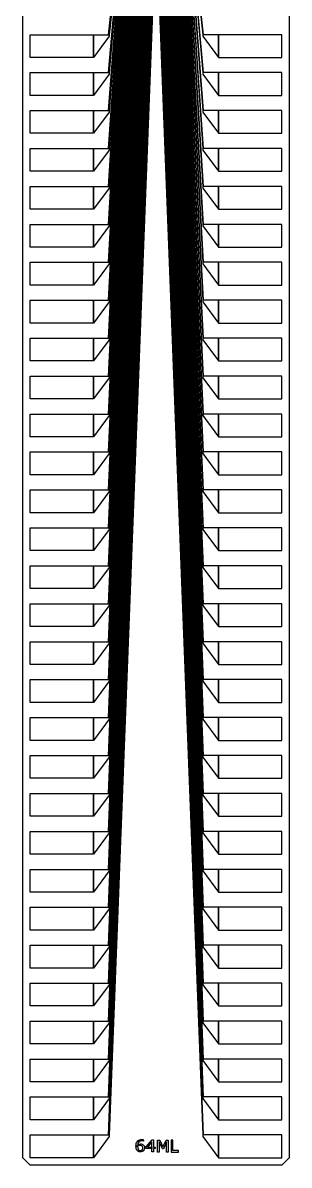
# Model space of a CAD drawing. Header units: inches. Extents: x 106592 to 209533, y 57057 to 74911.
# Drawn here: x 139156 to 139869, y 57077 to 60136 of the extents above; entities that cross this region are included whole.
import ezdxf

# ---------------------------------------------------------------- set-up
doc = ezdxf.new("R2010")
doc.units = ezdxf.units.IN
doc.header["$MEASUREMENT"] = 0
for name, color, linetype in [('metal', 221, 'Continuous'), ('nitride window', 40, 'Continuous'), ('profile', 140, 'Continuous')]:
    doc.layers.add(name, color=color, linetype=linetype)

msp = doc.modelspace()

# ---------------------------------------------------------------- linework, layer by layer
at = {"layer": 'metal'}
for points in [[(139478.2, 60397.1), (139479.8, 60397.1), (139387.5, 58173.7), (139385.4, 58173.7)], [(139387.5, 58275.3), (139385.4, 58275.3), (139475, 60397.1), (139476.6, 60397.1)], [(139471.8, 60397.1), (139473.4, 60397.1), (139387.5, 58376.9), (139385.4, 58376.9)], [(139387.5, 58478.5), (139385.4, 58478.5), (139468.6, 60397.1), (139470.2, 60397.1)], [(139387.5, 58580.1), (139385.4, 58580.1), (139465.4, 60397.1), (139467, 60397.1)], [(139462.2, 60397.1), (139463.8, 60397.1), (139387.5, 58681.7), (139385.4, 58681.7)], [(139481.4, 60397.1), (139483, 60397.1), (139387.5, 58072.1), (139385.4, 58072.1)], [(139484.6, 60397.1), (139486.2, 60397.1), (139387.5, 57970.5), (139385.4, 57970.5)], [(139510.2, 60397.1), (139511.8, 60397.1), (139387.5, 57157.7), (139385.4, 57157.7)], [(139507, 60397.1), (139508.6, 60397.1), (139387.5, 57259.3), (139385.4, 57259.3)], [(139487.8, 60397.1), (139489.4, 60397.1), (139387.5, 57868.9), (139385.4, 57868.9)], [(139387.5, 57767.3), (139385.4, 57767.3), (139491, 60397.1), (139492.6, 60397.1)], [(139387.5, 57665.7), (139385.4, 57665.7), (139494.2, 60397.1), (139495.8, 60397.1)], [(139497.4, 60397.1), (139499, 60397.1), (139387.5, 57564.1), (139385.4, 57564.1)], [(139387.5, 57462.5), (139385.4, 57462.5), (139500.6, 60397.1), (139502.2, 60397.1)], [(139503.8, 60397.1), (139505.4, 60397.1), (139387.5, 57360.9), (139385.4, 57360.9)], [(139452.6, 60397.1), (139454.2, 60397.1), (139387.5, 58986.6), (139385.4, 58986.6)], [(139387.5, 59088.2), (139385.4, 59088.2), (139449.4, 60397.1), (139451, 60397.1)], [(139446.2, 60397.1), (139447.8, 60397.1), (139387.5, 59189.8), (139385.4, 59189.8)], [(139387.5, 59291.4), (139385.4, 59291.4), (139443, 60397.1), (139444.6, 60397.1)], [(139387.5, 59393), (139385.4, 59393), (139439.8, 60397.1), (139441.4, 60397.1)], [(139436.6, 60397.1), (139438.2, 60397.1), (139387.5, 59494.6), (139385.4, 59494.6)], [(139455.8, 60397.1), (139457.4, 60397.1), (139387.5, 58885), (139385.4, 58885)], [(139459, 60397.1), (139460.6, 60397.1), (139387.5, 58783.3), (139385.4, 58783.3)], [(139433.4, 60397.1), (139435, 60397.1), (139387.5, 59596.2), (139385.4, 59596.2)], [(139430.2, 60397.1), (139431.8, 60397.1), (139387.5, 59697.8), (139385.4, 59697.8)], [(139387.5, 60104.2), (139385.4, 60104.2), (139417.4, 60397.1), (139419, 60397.1)], [(139420.6, 60397.1), (139422.2, 60397.1), (139387.5, 60002.6), (139385.4, 60002.6)], [(139387.5, 59901), (139385.4, 59901), (139423.8, 60397.1), (139425.4, 60397.1)], [(139427, 60397.1), (139428.6, 60397.1), (139387.5, 59799.4), (139385.4, 59799.4)], [(139515, 60397.1), (139513.4, 60397.1), (139637.8, 57157.7), (139639.9, 57157.7)], [(139518.2, 60397.1), (139516.6, 60397.1), (139637.8, 57259.3), (139639.9, 57259.3)], [(139521.4, 60397.1), (139519.8, 60397.1), (139637.8, 57360.9), (139639.9, 57360.9)], [(139637.8, 57462.5), (139639.9, 57462.5), (139524.6, 60397.1), (139523, 60397.1)], [(139527.8, 60397.1), (139526.2, 60397.1), (139637.8, 57564.1), (139639.9, 57564.1)], [(139637.8, 57665.7), (139639.9, 57665.7), (139531, 60397.1), (139529.4, 60397.1)], [(139637.8, 57767.3), (139639.9, 57767.3), (139534.2, 60397.1), (139532.6, 60397.1)], [(139537.4, 60397.1), (139535.8, 60397.1), (139637.8, 57868.9), (139639.9, 57868.9)], [(139540.6, 60397.1), (139539, 60397.1), (139637.8, 57970.5), (139639.9, 57970.5)], [(139543.8, 60397.1), (139542.2, 60397.1), (139637.8, 58072.1), (139639.9, 58072.1)], [(139547, 60397.1), (139545.4, 60397.1), (139637.8, 58173.7), (139639.9, 58173.7)], [(139637.8, 58275.3), (139639.9, 58275.3), (139550.2, 60397.1), (139548.6, 60397.1)], [(139553.4, 60397.1), (139551.8, 60397.1), (139637.8, 58376.9), (139639.9, 58376.9)], [(139637.8, 58478.5), (139639.9, 58478.5), (139556.6, 60397.1), (139555, 60397.1)], [(139637.8, 58580.1), (139639.9, 58580.1), (139559.8, 60397.1), (139558.2, 60397.1)], [(139563, 60397.1), (139561.4, 60397.1), (139637.8, 58681.7), (139639.9, 58681.7)], [(139566.2, 60397.1), (139564.6, 60397.1), (139637.8, 58783.3), (139639.9, 58783.3)], [(139569.4, 60397.1), (139567.8, 60397.1), (139637.8, 58885), (139639.9, 58885)], [(139572.6, 60397.1), (139571, 60397.1), (139637.8, 58986.6), (139639.9, 58986.6)], [(139637.8, 59088.2), (139639.9, 59088.2), (139575.8, 60397.1), (139574.2, 60397.1)], [(139579, 60397.1), (139577.4, 60397.1), (139637.8, 59189.8), (139639.9, 59189.8)], [(139637.8, 59291.4), (139639.9, 59291.4), (139582.2, 60397.1), (139580.6, 60397.1)], [(139637.8, 59393), (139639.9, 59393), (139585.4, 60397.1), (139583.8, 60397.1)], [(139588.6, 60397.1), (139587, 60397.1), (139637.8, 59494.6), (139639.9, 59494.6)], [(139591.8, 60397.1), (139590.2, 60397.1), (139637.8, 59596.2), (139639.9, 59596.2)], [(139595, 60397.1), (139593.4, 60397.1), (139637.8, 59697.8), (139639.9, 59697.8)], [(139598.2, 60397.1), (139596.6, 60397.1), (139637.8, 59799.4), (139639.9, 59799.4)], [(139637.8, 59901), (139639.9, 59901), (139601.4, 60397.1), (139599.8, 60397.1)], [(139604.6, 60397.1), (139603, 60397.1), (139637.8, 60002.6), (139639.9, 60002.6)], [(139637.8, 60104.2), (139639.9, 60104.2), (139607.8, 60397.1), (139606.2, 60397.1)], [(139175.8, 60104.2), (139345.2, 60104.2), (139345.2, 60043.2), (139175.8, 60043.2)], [(139345.2, 60043.2), (139345.2, 60104.2), (139387.5, 60104.2), (139387.5, 60100), (139345.2, 60043.2)], [(139680.1, 60043.2), (139680.1, 60104.2), (139637.8, 60104.2), (139637.8, 60100), (139680.1, 60043.2)], [(139849.5, 60104.2), (139680.1, 60104.2), (139680.1, 60043.2), (139849.5, 60043.2)], [(139175.8, 60002.6), (139345.2, 60002.6), (139345.2, 59941.6), (139175.8, 59941.6)], [(139345.2, 59941.6), (139345.2, 60002.6), (139387.5, 60002.6), (139387.5, 59998.4), (139345.2, 59941.6)], [(139680.1, 59941.6), (139680.1, 60002.6), (139637.8, 60002.6), (139637.8, 59998.4), (139680.1, 59941.6)], [(139849.5, 60002.6), (139680.1, 60002.6), (139680.1, 59941.6), (139849.5, 59941.6)], [(139175.8, 59901), (139345.2, 59901), (139345.2, 59840), (139175.8, 59840)], [(139345.2, 59840), (139345.2, 59901), (139387.5, 59901), (139387.5, 59896.8), (139345.2, 59840)], [(139680.1, 59840), (139680.1, 59901), (139637.8, 59901), (139637.8, 59896.8), (139680.1, 59840)], [(139849.5, 59901), (139680.1, 59901), (139680.1, 59840), (139849.5, 59840)], [(139175.8, 59799.4), (139345.2, 59799.4), (139345.2, 59738.4), (139175.8, 59738.4)], [(139345.2, 59738.4), (139345.2, 59799.4), (139387.5, 59799.4), (139387.5, 59795.2), (139345.2, 59738.4)], [(139680.1, 59738.4), (139680.1, 59799.4), (139637.8, 59799.4), (139637.8, 59795.2), (139680.1, 59738.4)], [(139849.5, 59799.4), (139680.1, 59799.4), (139680.1, 59738.4), (139849.5, 59738.4)], [(139175.8, 59697.8), (139345.2, 59697.8), (139345.2, 59636.8), (139175.8, 59636.8)], [(139345.2, 59636.8), (139345.2, 59697.8), (139387.5, 59697.8), (139387.5, 59693.5), (139345.2, 59636.8)], [(139680.1, 59636.8), (139680.1, 59697.8), (139637.8, 59697.8), (139637.8, 59693.5), (139680.1, 59636.8)], [(139849.5, 59697.8), (139680.1, 59697.8), (139680.1, 59636.8), (139849.5, 59636.8)], [(139175.8, 59596.2), (139345.2, 59596.2), (139345.2, 59535.2), (139175.8, 59535.2)], [(139345.2, 59535.2), (139345.2, 59596.2), (139387.5, 59596.2), (139387.5, 59591.9), (139345.2, 59535.2)], [(139680.1, 59535.2), (139680.1, 59596.2), (139637.8, 59596.2), (139637.8, 59591.9), (139680.1, 59535.2)], [(139849.5, 59596.2), (139680.1, 59596.2), (139680.1, 59535.2), (139849.5, 59535.2)], [(139175.8, 59494.6), (139345.2, 59494.6), (139345.2, 59433.6), (139175.8, 59433.6)], [(139345.2, 59433.6), (139345.2, 59494.6), (139387.5, 59494.6), (139387.5, 59490.3), (139345.2, 59433.6)], [(139680.1, 59433.6), (139680.1, 59494.6), (139637.8, 59494.6), (139637.8, 59490.3), (139680.1, 59433.6)], [(139849.5, 59494.6), (139680.1, 59494.6), (139680.1, 59433.6), (139849.5, 59433.6)], [(139175.8, 59393), (139345.2, 59393), (139345.2, 59332), (139175.8, 59332)], [(139345.2, 59332), (139345.2, 59393), (139387.5, 59393), (139387.5, 59388.7), (139345.2, 59332)], [(139680.1, 59332), (139680.1, 59393), (139637.8, 59393), (139637.8, 59388.7), (139680.1, 59332)], [(139849.5, 59393), (139680.1, 59393), (139680.1, 59332), (139849.5, 59332)], [(139175.8, 59291.4), (139345.2, 59291.4), (139345.2, 59230.4), (139175.8, 59230.4)], [(139345.2, 59230.4), (139345.2, 59291.4), (139387.5, 59291.4), (139387.5, 59287.1), (139345.2, 59230.4)], [(139680.1, 59230.4), (139680.1, 59291.4), (139637.8, 59291.4), (139637.8, 59287.1), (139680.1, 59230.4)], [(139849.5, 59291.4), (139680.1, 59291.4), (139680.1, 59230.4), (139849.5, 59230.4)], [(139175.8, 59189.8), (139345.2, 59189.8), (139345.2, 59128.8), (139175.8, 59128.8)], [(139345.2, 59128.8), (139345.2, 59189.8), (139387.5, 59189.8), (139387.5, 59185.5), (139345.2, 59128.8)], [(139680.1, 59128.8), (139680.1, 59189.8), (139637.8, 59189.8), (139637.8, 59185.5), (139680.1, 59128.8)], [(139849.5, 59189.8), (139680.1, 59189.8), (139680.1, 59128.8), (139849.5, 59128.8)], [(139175.8, 59088.2), (139345.2, 59088.2), (139345.2, 59027.2), (139175.8, 59027.2)], [(139345.2, 59027.2), (139345.2, 59088.2), (139387.5, 59088.2), (139387.5, 59083.9), (139345.2, 59027.2)], [(139680.1, 59027.2), (139680.1, 59088.2), (139637.8, 59088.2), (139637.8, 59083.9), (139680.1, 59027.2)], [(139849.5, 59088.2), (139680.1, 59088.2), (139680.1, 59027.2), (139849.5, 59027.2)], [(139175.8, 58986.6), (139345.2, 58986.6), (139345.2, 58925.6), (139175.8, 58925.6)], [(139345.2, 58925.6), (139345.2, 58986.6), (139387.5, 58986.6), (139387.5, 58982.3), (139345.2, 58925.6)], [(139680.1, 58925.6), (139680.1, 58986.6), (139637.8, 58986.6), (139637.8, 58982.3), (139680.1, 58925.6)], [(139849.5, 58986.6), (139680.1, 58986.6), (139680.1, 58925.6), (139849.5, 58925.6)], [(139175.8, 58885), (139345.2, 58885), (139345.2, 58824), (139175.8, 58824)], [(139345.2, 58824), (139345.2, 58885), (139387.5, 58885), (139387.5, 58880.7), (139345.2, 58824)], [(139680.1, 58824), (139680.1, 58885), (139637.8, 58885), (139637.8, 58880.7), (139680.1, 58824)], [(139849.5, 58885), (139680.1, 58885), (139680.1, 58824), (139849.5, 58824)], [(139175.8, 58783.3), (139345.2, 58783.3), (139345.2, 58722.4), (139175.8, 58722.4)], [(139345.2, 58722.4), (139345.2, 58783.3), (139387.5, 58783.3), (139387.5, 58779.1), (139345.2, 58722.4)], [(139680.1, 58722.4), (139680.1, 58783.3), (139637.8, 58783.3), (139637.8, 58779.1), (139680.1, 58722.4)], [(139849.5, 58783.3), (139680.1, 58783.3), (139680.1, 58722.4), (139849.5, 58722.4)], [(139175.8, 58681.7), (139345.2, 58681.7), (139345.2, 58620.8), (139175.8, 58620.8)], [(139345.2, 58620.8), (139345.2, 58681.7), (139387.5, 58681.7), (139387.5, 58677.5), (139345.2, 58620.8)], [(139680.1, 58620.8), (139680.1, 58681.7), (139637.8, 58681.7), (139637.8, 58677.5), (139680.1, 58620.8)], [(139849.5, 58681.7), (139680.1, 58681.7), (139680.1, 58620.8), (139849.5, 58620.8)], [(139175.8, 58580.1), (139345.2, 58580.1), (139345.2, 58519.2), (139175.8, 58519.2)], [(139345.2, 58519.2), (139345.2, 58580.1), (139387.5, 58580.1), (139387.5, 58575.9), (139345.2, 58519.2)], [(139680.1, 58519.2), (139680.1, 58580.1), (139637.8, 58580.1), (139637.8, 58575.9), (139680.1, 58519.2)], [(139849.5, 58580.1), (139680.1, 58580.1), (139680.1, 58519.2), (139849.5, 58519.2)], [(139175.8, 58478.5), (139345.2, 58478.5), (139345.2, 58417.6), (139175.8, 58417.6)], [(139345.2, 58417.6), (139345.2, 58478.5), (139387.5, 58478.5), (139387.5, 58474.3), (139345.2, 58417.6)], [(139680.1, 58417.6), (139680.1, 58478.5), (139637.8, 58478.5), (139637.8, 58474.3), (139680.1, 58417.6)], [(139849.5, 58478.5), (139680.1, 58478.5), (139680.1, 58417.6), (139849.5, 58417.6)], [(139175.8, 58376.9), (139345.2, 58376.9), (139345.2, 58316), (139175.8, 58316)], [(139345.2, 58316), (139345.2, 58376.9), (139387.5, 58376.9), (139387.5, 58372.7), (139345.2, 58316)], [(139680.1, 58316), (139680.1, 58376.9), (139637.8, 58376.9), (139637.8, 58372.7), (139680.1, 58316)], [(139849.5, 58376.9), (139680.1, 58376.9), (139680.1, 58316), (139849.5, 58316)], [(139175.8, 58275.3), (139345.2, 58275.3), (139345.2, 58214.4), (139175.8, 58214.4)], [(139345.2, 58214.4), (139345.2, 58275.3), (139387.5, 58275.3), (139387.5, 58271.1), (139345.2, 58214.4)], [(139680.1, 58214.4), (139680.1, 58275.3), (139637.8, 58275.3), (139637.8, 58271.1), (139680.1, 58214.4)], [(139849.5, 58275.3), (139680.1, 58275.3), (139680.1, 58214.4), (139849.5, 58214.4)], [(139175.8, 58173.7), (139345.2, 58173.7), (139345.2, 58112.8), (139175.8, 58112.8)], [(139345.2, 58112.8), (139345.2, 58173.7), (139387.5, 58173.7), (139387.5, 58169.5), (139345.2, 58112.8)], [(139680.1, 58112.8), (139680.1, 58173.7), (139637.8, 58173.7), (139637.8, 58169.5), (139680.1, 58112.8)], [(139849.5, 58173.7), (139680.1, 58173.7), (139680.1, 58112.8), (139849.5, 58112.8)], [(139175.8, 58072.1), (139345.2, 58072.1), (139345.2, 58011.2), (139175.8, 58011.2)], [(139345.2, 58011.2), (139345.2, 58072.1), (139387.5, 58072.1), (139387.5, 58067.9), (139345.2, 58011.2)], [(139680.1, 58011.2), (139680.1, 58072.1), (139637.8, 58072.1), (139637.8, 58067.9), (139680.1, 58011.2)], [(139849.5, 58072.1), (139680.1, 58072.1), (139680.1, 58011.2), (139849.5, 58011.2)], [(139175.8, 57970.5), (139345.2, 57970.5), (139345.2, 57909.6), (139175.8, 57909.6)], [(139345.2, 57909.6), (139345.2, 57970.5), (139387.5, 57970.5), (139387.5, 57966.3), (139345.2, 57909.6)], [(139680.1, 57909.6), (139680.1, 57970.5), (139637.8, 57970.5), (139637.8, 57966.3), (139680.1, 57909.6)], [(139849.5, 57970.5), (139680.1, 57970.5), (139680.1, 57909.6), (139849.5, 57909.6)], [(139175.8, 57868.9), (139345.2, 57868.9), (139345.2, 57807.9), (139175.8, 57807.9)], [(139345.2, 57807.9), (139345.2, 57868.9), (139387.5, 57868.9), (139387.5, 57864.7), (139345.2, 57807.9)], [(139680.1, 57807.9), (139680.1, 57868.9), (139637.8, 57868.9), (139637.8, 57864.7), (139680.1, 57807.9)], [(139849.5, 57868.9), (139680.1, 57868.9), (139680.1, 57807.9), (139849.5, 57807.9)], [(139175.8, 57767.3), (139345.2, 57767.3), (139345.2, 57706.3), (139175.8, 57706.3)], [(139345.2, 57706.3), (139345.2, 57767.3), (139387.5, 57767.3), (139387.5, 57763.1), (139345.2, 57706.3)], [(139680.1, 57706.3), (139680.1, 57767.3), (139637.8, 57767.3), (139637.8, 57763.1), (139680.1, 57706.3)], [(139849.5, 57767.3), (139680.1, 57767.3), (139680.1, 57706.3), (139849.5, 57706.3)], [(139175.8, 57665.7), (139345.2, 57665.7), (139345.2, 57604.7), (139175.8, 57604.7)], [(139345.2, 57604.7), (139345.2, 57665.7), (139387.5, 57665.7), (139387.5, 57661.5), (139345.2, 57604.7)], [(139680.1, 57604.7), (139680.1, 57665.7), (139637.8, 57665.7), (139637.8, 57661.5), (139680.1, 57604.7)], [(139849.5, 57665.7), (139680.1, 57665.7), (139680.1, 57604.7), (139849.5, 57604.7)], [(139175.8, 57564.1), (139345.2, 57564.1), (139345.2, 57503.1), (139175.8, 57503.1)], [(139345.2, 57503.1), (139345.2, 57564.1), (139387.5, 57564.1), (139387.5, 57559.9), (139345.2, 57503.1)], [(139680.1, 57503.1), (139680.1, 57564.1), (139637.8, 57564.1), (139637.8, 57559.9), (139680.1, 57503.1)], [(139849.5, 57564.1), (139680.1, 57564.1), (139680.1, 57503.1), (139849.5, 57503.1)], [(139175.8, 57462.5), (139345.2, 57462.5), (139345.2, 57401.5), (139175.8, 57401.5)], [(139345.2, 57401.5), (139345.2, 57462.5), (139387.5, 57462.5), (139387.5, 57458.3), (139345.2, 57401.5)], [(139680.1, 57401.5), (139680.1, 57462.5), (139637.8, 57462.5), (139637.8, 57458.3), (139680.1, 57401.5)], [(139849.5, 57462.5), (139680.1, 57462.5), (139680.1, 57401.5), (139849.5, 57401.5)], [(139175.8, 57360.9), (139345.2, 57360.9), (139345.2, 57299.9), (139175.8, 57299.9)], [(139345.2, 57299.9), (139345.2, 57360.9), (139387.5, 57360.9), (139387.5, 57356.7), (139345.2, 57299.9)], [(139680.1, 57299.9), (139680.1, 57360.9), (139637.8, 57360.9), (139637.8, 57356.7), (139680.1, 57299.9)], [(139849.5, 57360.9), (139680.1, 57360.9), (139680.1, 57299.9), (139849.5, 57299.9)], [(139175.8, 57259.3), (139345.2, 57259.3), (139345.2, 57198.3), (139175.8, 57198.3)], [(139345.2, 57198.3), (139345.2, 57259.3), (139387.5, 57259.3), (139387.5, 57255.1), (139345.2, 57198.3)], [(139680.1, 57198.3), (139680.1, 57259.3), (139637.8, 57259.3), (139637.8, 57255.1), (139680.1, 57198.3)], [(139849.5, 57259.3), (139680.1, 57259.3), (139680.1, 57198.3), (139849.5, 57198.3)], [(139175.8, 57157.7), (139345.2, 57157.7), (139345.2, 57096.7), (139175.8, 57096.7)], [(139345.2, 57096.7), (139345.2, 57157.7), (139387.5, 57157.7), (139387.5, 57153.4), (139345.2, 57096.7)], [(139478.6, 57145), (139478.7, 57140.8), (139476.1, 57141.7), (139473.8, 57141.9), (139471.6, 57141.5), (139468.4, 57140.3), (139466.7, 57139), (139465.2, 57136.6), (139464.2, 57133.9), (139463.8, 57131), (139465.5, 57131.9), (139467.7, 57132.8), (139470.7, 57133.4), (139472.9, 57133.4), (139475.8, 57132.6), (139478.2, 57131.2), (139480.1, 57129.5), (139481.4, 57127.2), (139481.7, 57124.7), (139481.8, 57121.7), (139480.9, 57118.4), (139479.4, 57116.1), (139477.8, 57114.6), (139475.3, 57113), (139472.5, 57112.3), (139470.2, 57112.3), (139467.5, 57112.5), (139463.6, 57114.4), (139461.4, 57117), (139459.9, 57120.5), (139459.2, 57123.6), (139459.1, 57126.7), (139463.5, 57128), (139463.7, 57123.7), (139464.3, 57120.6), (139465.7, 57117.7), (139468.6, 57116.1), (139471.1, 57116.1), (139474.1, 57116.7), (139476.1, 57118.2), (139477.3, 57121.3), (139477.2, 57124.4), (139476.6, 57126.6), (139475.1, 57128.8), (139472.4, 57129.7), (139469, 57129.7), (139465.5, 57128.9), (139464.3, 57128.4), (139463.5, 57128.1), (139459.1, 57126.8), (139459, 57127.1), (139459, 57127.2), (139459.2, 57130.6), (139459.9, 57134.4), (139460.8, 57137), (139462.1, 57139.5), (139464, 57141.9), (139466.8, 57143.7), (139469.5, 57144.9), (139471.8, 57145.4), (139473.6, 57145.6), (139475.1, 57145.6), (139476.8, 57145.5), (139477.9, 57145.3)], [(139680.1, 57096.7), (139680.1, 57157.7), (139637.8, 57157.7), (139637.8, 57153.4), (139680.1, 57096.7)], [(139849.5, 57157.7), (139680.1, 57157.7), (139680.1, 57096.7), (139849.5, 57096.7)], [(139502, 57144.2), (139505.9, 57144.2), (139505.8, 57124.6), (139510.6, 57124.6), (139510.5, 57121.1), (139505.8, 57121.1), (139505.7, 57112.2), (139501.6, 57112.3), (139501.6, 57121.1), (139501.6, 57138.8), (139489.6, 57124.7), (139501.5, 57124.7), (139501.5, 57121.2), (139486.4, 57121.2), (139486.4, 57126.1)], [(139516.9, 57111.8), (139516.9, 57143.7), (139522.7, 57143.7), (139531.3, 57125.9), (139539.6, 57143.7), (139545.5, 57143.7), (139545.5, 57111.7), (139541.2, 57111.7), (139541.2, 57139.2), (139532.3, 57120.5), (139529.7, 57120.5), (139520.9, 57139.3), (139520.9, 57111.7)], [(139557.3, 57144), (139553.3, 57143.9), (139552.9, 57111.7), (139573.2, 57111.8), (139573.3, 57115.6), (139557.4, 57115.6)]]:
    msp.add_lwpolyline(points, close=True, dxfattribs=at)
at = {"layer": 'nitride window'}
for points in [[(139175.8, 60104.2), (139345.2, 60104.2), (139345.2, 60043.2), (139175.8, 60043.2)], [(139849.5, 60104.2), (139680.1, 60104.2), (139680.1, 60043.2), (139849.5, 60043.2)], [(139175.8, 60002.6), (139345.2, 60002.6), (139345.2, 59941.6), (139175.8, 59941.6)], [(139849.5, 60002.6), (139680.1, 60002.6), (139680.1, 59941.6), (139849.5, 59941.6)], [(139175.8, 59901), (139345.2, 59901), (139345.2, 59840), (139175.8, 59840)], [(139849.5, 59901), (139680.1, 59901), (139680.1, 59840), (139849.5, 59840)], [(139175.8, 59799.4), (139345.2, 59799.4), (139345.2, 59738.4), (139175.8, 59738.4)], [(139849.5, 59799.4), (139680.1, 59799.4), (139680.1, 59738.4), (139849.5, 59738.4)], [(139175.8, 59697.8), (139345.2, 59697.8), (139345.2, 59636.8), (139175.8, 59636.8)], [(139849.5, 59697.8), (139680.1, 59697.8), (139680.1, 59636.8), (139849.5, 59636.8)], [(139175.8, 59596.2), (139345.2, 59596.2), (139345.2, 59535.2), (139175.8, 59535.2)], [(139849.5, 59596.2), (139680.1, 59596.2), (139680.1, 59535.2), (139849.5, 59535.2)], [(139175.8, 59494.6), (139345.2, 59494.6), (139345.2, 59433.6), (139175.8, 59433.6)], [(139849.5, 59494.6), (139680.1, 59494.6), (139680.1, 59433.6), (139849.5, 59433.6)], [(139175.8, 59393), (139345.2, 59393), (139345.2, 59332), (139175.8, 59332)], [(139849.5, 59393), (139680.1, 59393), (139680.1, 59332), (139849.5, 59332)], [(139175.8, 59291.4), (139345.2, 59291.4), (139345.2, 59230.4), (139175.8, 59230.4)], [(139849.5, 59291.4), (139680.1, 59291.4), (139680.1, 59230.4), (139849.5, 59230.4)], [(139175.8, 59189.8), (139345.2, 59189.8), (139345.2, 59128.8), (139175.8, 59128.8)], [(139849.5, 59189.8), (139680.1, 59189.8), (139680.1, 59128.8), (139849.5, 59128.8)], [(139175.8, 59088.2), (139345.2, 59088.2), (139345.2, 59027.2), (139175.8, 59027.2)], [(139849.5, 59088.2), (139680.1, 59088.2), (139680.1, 59027.2), (139849.5, 59027.2)], [(139175.8, 58986.6), (139345.2, 58986.6), (139345.2, 58925.6), (139175.8, 58925.6)], [(139849.5, 58986.6), (139680.1, 58986.6), (139680.1, 58925.6), (139849.5, 58925.6)], [(139175.8, 58885), (139345.2, 58885), (139345.2, 58824), (139175.8, 58824)], [(139849.5, 58885), (139680.1, 58885), (139680.1, 58824), (139849.5, 58824)], [(139175.8, 58783.3), (139345.2, 58783.3), (139345.2, 58722.4), (139175.8, 58722.4)], [(139849.5, 58783.3), (139680.1, 58783.3), (139680.1, 58722.4), (139849.5, 58722.4)], [(139175.8, 58681.7), (139345.2, 58681.7), (139345.2, 58620.8), (139175.8, 58620.8)], [(139849.5, 58681.7), (139680.1, 58681.7), (139680.1, 58620.8), (139849.5, 58620.8)], [(139175.8, 58580.1), (139345.2, 58580.1), (139345.2, 58519.2), (139175.8, 58519.2)], [(139849.5, 58580.1), (139680.1, 58580.1), (139680.1, 58519.2), (139849.5, 58519.2)], [(139175.8, 58478.5), (139345.2, 58478.5), (139345.2, 58417.6), (139175.8, 58417.6)], [(139849.5, 58478.5), (139680.1, 58478.5), (139680.1, 58417.6), (139849.5, 58417.6)], [(139175.8, 58376.9), (139345.2, 58376.9), (139345.2, 58316), (139175.8, 58316)], [(139849.5, 58376.9), (139680.1, 58376.9), (139680.1, 58316), (139849.5, 58316)], [(139175.8, 58275.3), (139345.2, 58275.3), (139345.2, 58214.4), (139175.8, 58214.4)], [(139849.5, 58275.3), (139680.1, 58275.3), (139680.1, 58214.4), (139849.5, 58214.4)], [(139175.8, 58173.7), (139345.2, 58173.7), (139345.2, 58112.8), (139175.8, 58112.8)], [(139849.5, 58173.7), (139680.1, 58173.7), (139680.1, 58112.8), (139849.5, 58112.8)], [(139175.8, 58072.1), (139345.2, 58072.1), (139345.2, 58011.2), (139175.8, 58011.2)], [(139849.5, 58072.1), (139680.1, 58072.1), (139680.1, 58011.2), (139849.5, 58011.2)], [(139175.8, 57970.5), (139345.2, 57970.5), (139345.2, 57909.6), (139175.8, 57909.6)], [(139849.5, 57970.5), (139680.1, 57970.5), (139680.1, 57909.6), (139849.5, 57909.6)], [(139175.8, 57868.9), (139345.2, 57868.9), (139345.2, 57807.9), (139175.8, 57807.9)], [(139849.5, 57868.9), (139680.1, 57868.9), (139680.1, 57807.9), (139849.5, 57807.9)], [(139175.8, 57767.3), (139345.2, 57767.3), (139345.2, 57706.3), (139175.8, 57706.3)], [(139849.5, 57767.3), (139680.1, 57767.3), (139680.1, 57706.3), (139849.5, 57706.3)], [(139175.8, 57665.7), (139345.2, 57665.7), (139345.2, 57604.7), (139175.8, 57604.7)], [(139849.5, 57665.7), (139680.1, 57665.7), (139680.1, 57604.7), (139849.5, 57604.7)], [(139175.8, 57564.1), (139345.2, 57564.1), (139345.2, 57503.1), (139175.8, 57503.1)], [(139849.5, 57564.1), (139680.1, 57564.1), (139680.1, 57503.1), (139849.5, 57503.1)], [(139175.8, 57462.5), (139345.2, 57462.5), (139345.2, 57401.5), (139175.8, 57401.5)], [(139849.5, 57462.5), (139680.1, 57462.5), (139680.1, 57401.5), (139849.5, 57401.5)], [(139175.8, 57360.9), (139345.2, 57360.9), (139345.2, 57299.9), (139175.8, 57299.9)], [(139849.5, 57360.9), (139680.1, 57360.9), (139680.1, 57299.9), (139849.5, 57299.9)], [(139175.8, 57259.3), (139345.2, 57259.3), (139345.2, 57198.3), (139175.8, 57198.3)], [(139849.5, 57259.3), (139680.1, 57259.3), (139680.1, 57198.3), (139849.5, 57198.3)], [(139175.8, 57157.7), (139345.2, 57157.7), (139345.2, 57096.7), (139175.8, 57096.7)], [(139849.5, 57157.7), (139680.1, 57157.7), (139680.1, 57096.7), (139849.5, 57096.7)]]:
    msp.add_lwpolyline(points, close=True, dxfattribs=at)
at = {"layer": 'profile'}
msp.add_lwpolyline([(139155.8, 60547.4), (139175.8, 60567.4), (139849.4, 60567.4), (139869.4, 60547.4), (139869.4, 57096.7), (139849.4, 57076.7), (139175.8, 57076.7), (139155.8, 57096.7)], close=True, dxfattribs=at)

doc.saveas('drawing.dxf')
